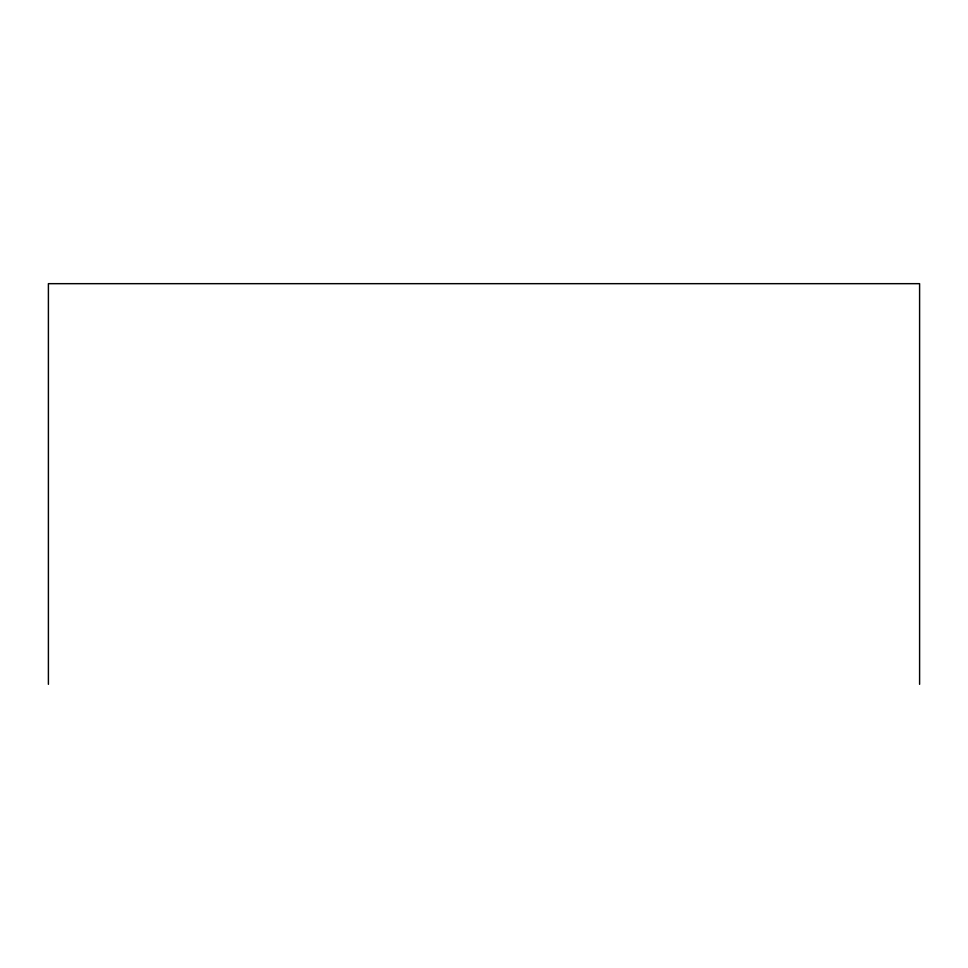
<?xml version="1.0" encoding="UTF-8"?>
<svg xmlns="http://www.w3.org/2000/svg" width="968" height="968" viewBox="0 0 968 968"><rect width="100%" height="100%" fill="white"/><g stroke="black" fill="none" stroke-linecap="round" stroke-linejoin="round"><path stroke-width="1.45" d="M919.6 684.328L919.6 283.672L48.4 283.672L48.4 684.328"/></g></svg>
